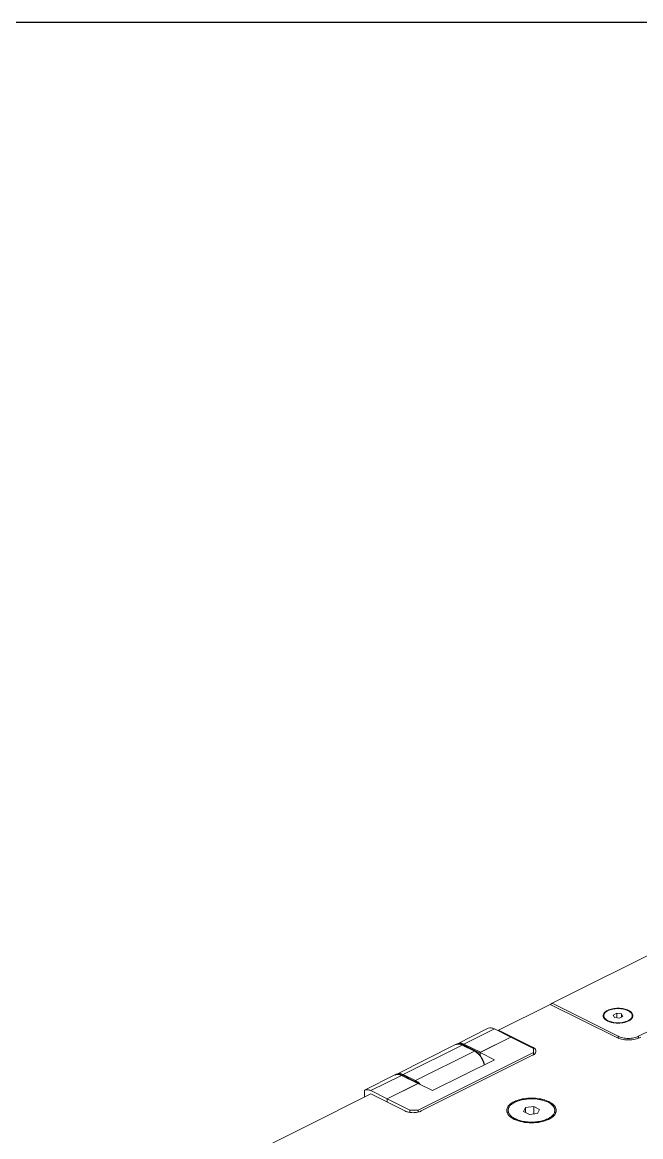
# Model space of a CAD drawing. Header units: millimetres. Extents: x 0 to 9253, y 0 to 2730.
# Drawn here: x 2542 to 2754.3, y 2347.5 to 2730 of the extents above; entities that cross this region are included whole.
import ezdxf

# ---------------------------------------------------------------- set-up
doc = ezdxf.new("R2010")
doc.units = ezdxf.units.MM
doc.layers.get('0').update_dxf_attribs({"lineweight": 13})
doc.layers.add('图框', color=7, linetype='Continuous')

# ---------------------------------------------------------------- blocks, each defined once
blk = doc.blocks.new('A4-H')
at = {"layer": '图框'}
blk.add_lwpolyline([(0, 210.021), (297, 210.021), (297, 0), (0, 0)], close=True, dxfattribs=at)

msp = doc.modelspace()

# ---------------------------------------------------------------- linework, layer by layer
for p, q in [((2723.9, 2393.26), (2865.32, 2463.97)), ((2753.59, 2381.95), (2887.94, 2449.12)), ((2705.51, 2384.07), (2723.19, 2392.91)), ((2745.82, 2381.59), (2723.19, 2392.91)), ((2723.32, 2392.84), (2723.9, 2393.26)), ((2723.9, 2393.26), (2746.52, 2381.95)), ((2741.52, 2388.93), (2741.52, 2388.86)), ((2746.07, 2389.85), (2744.85, 2389.24)), ((2744.85, 2389.24), (2745.3, 2388.41)), ((2745.3, 2388.41), (2746.97, 2388.18)), ((2746.07, 2389.85), (2746.07, 2388.3)), ((2747.75, 2389.63), (2746.07, 2389.85)), ((2746.97, 2388.18), (2748.2, 2388.79)), ((2747.75, 2389.63), (2747.75, 2388.57)), ((2748.2, 2388.79), (2747.75, 2389.63)), ((2751.52, 2388.93), (2751.52, 2388.86)), ((2701.75, 2384.58), (2691.4, 2379.41)), ((2704.1, 2384.5), (2693.63, 2379.27)), ((2701.98, 2384.69), (2701.75, 2384.58)), ((2709.75, 2381.67), (2704.1, 2384.5)), ((2705.51, 2384.07), (2705.29, 2383.9)), ((2705.51, 2384.07), (2717.18, 2378.23)), ((2709.75, 2381.67), (2699.15, 2376.37)), ((2699.29, 2376.44), (2709.75, 2381.67)), ((2709.75, 2381.67), (2717.53, 2377.78)), ((2746.52, 2381.3), (2746.52, 2381.95)), ((2753.59, 2381.3), (2753.59, 2381.95)), ((2690.76, 2379.09), (2670.54, 2368.98)), ((2672.77, 2368.84), (2693, 2378.95)), ((2677.01, 2366.72), (2697.24, 2376.83)), ((2677.93, 2356.57), (2717.53, 2376.37)), ((2693, 2378.95), (2697.24, 2376.83)), ((2693.08, 2378.95), (2697.33, 2376.83)), ((2693.49, 2379.02), (2699.15, 2376.19)), ((2693.63, 2379.27), (2699.29, 2376.44)), ((2699.15, 2375.3), (2699.15, 2376.37)), ((2699.15, 2376.37), (2704.1, 2373.89)), ((2717.18, 2377.96), (2717.18, 2378.23)), ((2717.53, 2375.62), (2717.53, 2377.78)), ((2717.18, 2375.41), (2678.99, 2356.31)), ((2704.1, 2373.89), (2682.88, 2363.29)), ((2669.9, 2368.66), (2659.55, 2363.49)), ((2672.14, 2368.52), (2661.67, 2363.29)), ((2677.79, 2365.69), (2672.14, 2368.52)), ((2677.88, 2365.7), (2672.23, 2368.52)), ((2676.87, 2366.47), (2672.63, 2368.59)), ((2677.01, 2366.72), (2672.77, 2368.84)), ((2677.93, 2365.76), (2667.33, 2360.46)), ((2667.33, 2360.46), (2677.79, 2365.69)), ((2677.93, 2365.76), (2682.88, 2363.29)), ((2571.87, 2317.25), (2661.67, 2362.15)), ((2659.55, 2361.09), (2659.55, 2363.48)), ((2667.33, 2360.46), (2661.67, 2363.29)), ((2673.34, 2356.31), (2661.67, 2362.15)), ((2667.33, 2359.32), (2667.33, 2360.46)), ((2675.11, 2356.57), (2667.33, 2360.46)), ((2675.11, 2355.81), (2675.11, 2356.57)), ((2675.11, 2356.57), (2677.93, 2356.57)), ((2677.93, 2355.94), (2677.93, 2356.57)), ((2708.82, 2355.62), (2708.82, 2356.49)), ((2714.78, 2357.51), (2714.04, 2356.12)), ((2717.57, 2357.89), (2714.78, 2357.51)), ((2714.78, 2357.51), (2714.78, 2355.74)), ((2717.57, 2357.89), (2717.57, 2355.3)), ((2719.61, 2356.86), (2717.57, 2357.89)), ((2718.87, 2355.47), (2719.61, 2356.86)), ((2724.82, 2355.62), (2724.82, 2356.49)), ((2714.04, 2356.12), (2716.08, 2355.1)), ((2716.08, 2355.1), (2718.87, 2355.47)), ((2723.76, 2354.04), (2722.84, 2353.49))]:
    msp.add_line(p, q)
for centre, radius, start, end in [((2742.77, 2388.57), 1.35, 165.2311, 170.2174), ((2742.81, 2388.56), 1.39, 163.9035, 165.2463), ((2742.87, 2388.55), 1.45, 157.9442, 163.8656), ((2742.77, 2388.93), 1.25, 180.0018, 183.3021), ((2744.65, 2390.79), 3.97, 236.8497, 237.4592), ((2745.1, 2391.36), 4.56, 239.7233, 243.4568), ((2745.19, 2386.28), 5.08, 115.8955, 116.5635), ((2745.2, 2386.47), 4.78, 116.5644, 117.029), ((2748.4, 2390.79), 3.97, 302.535, 303.0878), ((2750.16, 2388.54), 1.47, 17.8428, 22.02), ((2750.27, 2388.93), 1.25, 356.6977, 359.998), ((2750.21, 2388.56), 1.41, 16.0976, 17.8255), ((2750.27, 2388.57), 1.36, 9.8013, 16.1227), ((2692.3, 2377.61), 2.01, 116.6087, 126.3127), ((2691.66, 2377.28), 2.03, 105.8883, 116.5232), ((2691.6, 2377.4), 1.89, 105.3903, 116.5576), ((2691.88, 2375.82), 3.59, 63.3772, 69.079), ((2695.42, 2373.19), 4.07, 62.3934, 63.4323), ((2715.97, 2378), 2.86, 303.6195, 306.9996), ((2693.49, 2370.79), 7.17, 37.8279, 41.7142), ((2670.8, 2366.85), 2.02, 106.2513, 116.5209), ((2670.74, 2366.98), 1.87, 111.3205, 116.603), ((2670.75, 2366.96), 1.9, 106.6077, 111.308), ((2671.44, 2367.17), 2.02, 116.6009, 126.4825), ((2674.67, 2362.2), 4.81, 53.3448, 58.0762), ((2674.3, 2361.72), 5.41, 48.9038, 53.3005), ((2674.1, 2361.49), 5.72, 48.2246, 48.9235), ((2673.89, 2361.26), 6.31, 44.7804, 47.9991), ((2673.53, 2360.91), 6.81, 41.2705, 44.7548), ((2711.53, 2357), 3.33, 213.0832, 218.621), ((2714.64, 2361.14), 8.56, 243.4406, 244.6975), ((2718.74, 2361.15), 8.37, 293.054, 296.5437), ((2719.16, 2360.32), 7.44, 296.5436, 300.29), ((2719.03, 2361.09), 8.5, 295.297, 296.559), ((2722.12, 2356.99), 3.33, 321.3706, 326.9214)]:
    msp.add_arc(centre, radius, start, end)
for points, knots in [([(2750.13, 2390.82), (2749.88, 2390.94), (2749.35, 2391.16), (2748.16, 2391.47), (2746.56, 2391.63), (2744.96, 2391.49), (2743.76, 2391.18), (2743.22, 2390.97), (2742.97, 2390.85)], [0, 0, 0, 0, 0.112365, 0.235147, 0.498953, 0.76334, 0.886739, 1, 1, 1, 1]), ([(2743.01, 2390.75), (2743.19, 2390.84), (2743.58, 2391.01), (2744.2, 2391.2), (2744.86, 2391.35), (2745.57, 2391.44), (2746.29, 2391.49), (2747.02, 2391.48), (2747.73, 2391.42), (2748.42, 2391.3), (2749.07, 2391.14), (2749.67, 2390.93), (2750.2, 2390.68), (2750.66, 2390.39), (2751.03, 2390.06), (2751.31, 2389.71), (2751.46, 2389.39), (2751.51, 2389.13), (2751.52, 2389), (2751.52, 2388.93)], [0, 0, 0, 0, 0.06245, 0.129395, 0.20002, 0.273337, 0.348228, 0.423507, 0.497972, 0.570456, 0.63988, 0.705308, 0.766019, 0.821586, 0.871979, 0.917684, 0.959777, 0.980007, 1, 1, 1, 1]), ([(2743.06, 2390.75), (2743.3, 2390.87), (2743.82, 2391.08), (2744.66, 2391.3), (2745.57, 2391.44), (2746.52, 2391.48), (2747.47, 2391.44), (2748.38, 2391.3), (2749.1, 2391.11), (2749.63, 2390.92), (2749.98, 2390.76), (2750.31, 2390.58), (2750.59, 2390.39), (2750.84, 2390.18), (2751.05, 2389.97), (2751.22, 2389.74), (2751.33, 2389.5), (2751.41, 2389.26), (2751.43, 2389.02), (2751.41, 2388.77), (2751.33, 2388.53), (2751.22, 2388.3), (2751.05, 2388.07), (2750.84, 2387.85), (2750.59, 2387.65), (2750.31, 2387.46), (2750.1, 2387.34), (2749.99, 2387.29)], [0, 0, 0, 0, 0.06767, 0.141596, 0.21998, 0.300673, 0.381365, 0.459749, 0.533678, 0.568408, 0.601388, 0.632481, 0.661607, 0.68875, 0.713973, 0.737443, 0.759435, 0.78035, 0.800694, 0.821038, 0.841952, 0.863945, 0.887415, 0.912637, 0.939778, 0.968913, 1, 1, 1, 1]), ([(2742.92, 2390.82), (2742.7, 2390.71), (2742.3, 2390.47), (2741.81, 2390.03), (2741.5, 2389.55), (2741.42, 2389.19), (2741.42, 2389.02)], [0, 0, 0, 0, 0.302569, 0.565477, 0.793427, 1, 1, 1, 1]), ([(2741.42, 2389.02), (2741.42, 2388.93), (2741.43, 2388.82), (2741.46, 2388.71), (2741.47, 2388.69)], [0, 0, 0, 0, 0.74699, 1, 1, 1, 1]), ([(2741.47, 2388.69), (2741.48, 2388.65), (2741.52, 2388.51), (2741.59, 2388.37), (2741.65, 2388.27)], [0, 0, 0, 0, 0.242322, 1, 1, 1, 1]), ([(2741.52, 2388.93), (2741.52, 2389.02), (2741.54, 2389.19), (2741.62, 2389.45), (2741.74, 2389.7), (2741.92, 2389.94), (2742.13, 2390.17), (2742.39, 2390.38), (2742.69, 2390.58), (2742.9, 2390.7), (2743.01, 2390.75)], [0, 0, 0, 0, 0.105005, 0.212309, 0.324205, 0.442477, 0.568498, 0.703191, 0.84707, 1, 1, 1, 1]), ([(2741.66, 2388.27), (2741.61, 2388.37), (2741.55, 2388.56), (2741.52, 2388.76), (2741.52, 2388.86)], [0, 0, 0, 0, 0.507161, 1, 1, 1, 1]), ([(2741.7, 2388.21), (2741.64, 2388.31), (2741.55, 2388.52), (2741.52, 2388.75), (2741.52, 2388.86)], [0, 0, 0, 0, 0.512155, 1, 1, 1, 1]), ([(2742.24, 2387.64), (2742.13, 2387.73), (2741.94, 2387.91), (2741.72, 2388.21), (2741.57, 2388.53), (2741.53, 2388.75), (2741.53, 2388.86)], [0, 0, 0, 0, 0.28254, 0.539541, 0.776052, 1, 1, 1, 1]), ([(2742.8, 2387.43), (2742.7, 2387.48), (2742.52, 2387.6), (2742.28, 2387.79), (2742.07, 2387.99), (2741.9, 2388.2), (2741.76, 2388.42), (2741.67, 2388.64), (2741.62, 2388.87), (2741.62, 2389.1), (2741.66, 2389.33), (2741.77, 2389.64), (2741.96, 2389.93), (2742.22, 2390.2), (2742.45, 2390.39), (2742.73, 2390.57), (2742.92, 2390.68), (2743.02, 2390.73)], [0, 0, 0, 0, 0.075391, 0.146002, 0.211925, 0.273452, 0.331106, 0.38567, 0.438175, 0.489851, 0.542016, 0.595934, 0.71285, 0.777587, 0.846957, 0.921125, 1, 1, 1, 1]), ([(2741.65, 2388.27), (2741.69, 2388.2), (2741.92, 2387.88), (2742.22, 2387.63), (2742.47, 2387.47)], [0, 0, 0, 0, 0.226435, 1, 1, 1, 1]), ([(2742.51, 2387.44), (2742.54, 2387.42), (2742.67, 2387.34), (2742.81, 2387.27), (2742.92, 2387.21)], [0, 0, 0, 0, 0.243039, 1, 1, 1, 1]), ([(2742.92, 2387.21), (2743, 2387.17), (2743.34, 2387.02), (2743.7, 2386.89), (2743.97, 2386.81)], [0, 0, 0, 0, 0.237165, 1, 1, 1, 1]), ([(2749.99, 2387.29), (2749.75, 2387.17), (2749.23, 2386.96), (2748.38, 2386.73), (2747.47, 2386.6), (2746.52, 2386.55), (2745.57, 2386.6), (2744.66, 2386.73), (2743.82, 2386.96), (2743.3, 2387.17), (2743.06, 2387.29)], [0, 0, 0, 0, 0.11253, 0.235465, 0.365814, 0.5, 0.634186, 0.764534, 0.887473, 1, 1, 1, 1]), ([(2749.07, 2386.81), (2749.34, 2386.89), (2749.85, 2387.06), (2750.32, 2387.31), (2750.54, 2387.44)], [0, 0, 0, 0, 0.526137, 1, 1, 1, 1]), ([(2751.62, 2389.02), (2751.62, 2389.19), (2751.55, 2389.55), (2751.24, 2390.03), (2750.75, 2390.47), (2750.35, 2390.71), (2750.13, 2390.82)], [0, 0, 0, 0, 0.206581, 0.434476, 0.697533, 1, 1, 1, 1]), ([(2750.57, 2387.47), (2750.66, 2387.52), (2750.97, 2387.75), (2751.25, 2388.03), (2751.4, 2388.27)], [0, 0, 0, 0, 0.276071, 1, 1, 1, 1]), ([(2751.52, 2388.86), (2751.52, 2388.75), (2751.47, 2388.53), (2751.33, 2388.21), (2751.1, 2387.91), (2750.91, 2387.73), (2750.81, 2387.64)], [0, 0, 0, 0, 0.223975, 0.4605, 0.717504, 1, 1, 1, 1]), ([(2751.52, 2388.86), (2751.52, 2388.75), (2751.49, 2388.52), (2751.4, 2388.31), (2751.35, 2388.21)], [0, 0, 0, 0, 0.487846, 1, 1, 1, 1]), ([(2751.52, 2388.86), (2751.52, 2388.76), (2751.5, 2388.56), (2751.43, 2388.37), (2751.39, 2388.27)], [0, 0, 0, 0, 0.49284, 1, 1, 1, 1]), ([(2751.4, 2388.27), (2751.42, 2388.3), (2751.49, 2388.44), (2751.55, 2388.58), (2751.58, 2388.69)], [0, 0, 0, 0, 0.259309, 1, 1, 1, 1]), ([(2751.58, 2388.69), (2751.59, 2388.71), (2751.61, 2388.82), (2751.62, 2388.93), (2751.62, 2389.02)], [0, 0, 0, 0, 0.253008, 1, 1, 1, 1]), ([(2704.1, 2384.5), (2703.75, 2384.67), (2703.04, 2384.91), (2702.29, 2384.82), (2701.98, 2384.69)], [0, 0, 0, 0, 0.535394, 1, 1, 1, 1]), ([(2743.97, 2386.81), (2744.38, 2386.69), (2745.22, 2386.52), (2746.52, 2386.44), (2747.82, 2386.52), (2748.67, 2386.69), (2749.07, 2386.81)], [0, 0, 0, 0, 0.243533, 0.5, 0.756467, 1, 1, 1, 1]), ([(2691.4, 2379.41), (2691.55, 2379.49), (2691.9, 2379.6), (2692.68, 2379.64), (2693.26, 2379.45), (2693.63, 2379.27)], [0, 0, 0, 0, 0.227653, 0.465867, 1, 1, 1, 1]), ([(2754.3, 2381.59), (2753.69, 2381.29), (2752.28, 2380.85), (2750.06, 2380.64), (2747.83, 2380.85), (2746.43, 2381.29), (2745.82, 2381.59)], [0, 0, 0, 0, 0.23537, 0.5, 0.76463, 1, 1, 1, 1]), ([(2746.52, 2381.95), (2746.77, 2381.82), (2747.3, 2381.61), (2748.47, 2381.3), (2750.06, 2381.15), (2751.64, 2381.3), (2752.82, 2381.61), (2753.35, 2381.82), (2753.59, 2381.95)], [0, 0, 0, 0, 0.112572, 0.235644, 0.5, 0.764356, 0.887428, 1, 1, 1, 1]), ([(2691.1, 2379.22), (2691.25, 2379.26), (2691.55, 2379.31), (2692.02, 2379.28), (2692.51, 2379.16), (2692.83, 2379.03), (2693, 2378.95)], [0, 0, 0, 0, 0.227723, 0.467653, 0.724355, 1, 1, 1, 1]), ([(2693.08, 2378.95), (2692.92, 2379.04), (2692.59, 2379.17), (2692.08, 2379.3), (2691.58, 2379.32), (2691.26, 2379.27), (2691.11, 2379.23)], [0, 0, 0, 0, 0.271542, 0.526805, 0.768259, 1, 1, 1, 1]), ([(2691.81, 2379.32), (2691.86, 2379.33), (2692.07, 2379.36), (2692.28, 2379.36), (2692.44, 2379.34)], [0, 0, 0, 0, 0.24334, 1, 1, 1, 1]), ([(2692.44, 2379.34), (2692.5, 2379.34), (2692.75, 2379.3), (2692.99, 2379.23), (2693.16, 2379.17)], [0, 0, 0, 0, 0.240321, 1, 1, 1, 1]), ([(2693.08, 2378.95), (2693.07, 2378.96), (2693.04, 2378.97), (2693.01, 2378.96), (2693, 2378.95)], [0, 0, 0, 0, 0.463901, 1, 1, 1, 1]), ([(2693.63, 2379.27), (2693.61, 2379.26), (2693.54, 2379.2), (2693.49, 2379.1), (2693.49, 2379.02)], [0, 0, 0, 0, 0.233153, 1, 1, 1, 1]), ([(2697.33, 2376.83), (2697.31, 2376.84), (2697.28, 2376.84), (2697.25, 2376.83), (2697.24, 2376.83)], [0, 0, 0, 0, 0.463901, 1, 1, 1, 1]), ([(2697.3, 2376.79), (2697.58, 2376.65), (2698.13, 2376.28), (2698.61, 2375.82), (2698.84, 2375.56)], [0, 0, 0, 0, 0.478363, 1, 1, 1, 1]), ([(2697.33, 2376.83), (2697.67, 2376.66), (2698.33, 2376.21), (2698.89, 2375.63), (2699.15, 2375.3)], [0, 0, 0, 0, 0.47686, 1, 1, 1, 1]), ([(2699.29, 2376.44), (2699.28, 2376.43), (2699.22, 2376.39), (2699.18, 2376.34), (2699.17, 2376.29)], [0, 0, 0, 0, 0.225089, 1, 1, 1, 1]), ([(2717.18, 2378.23), (2717.22, 2378.21), (2717.38, 2378.13), (2717.53, 2378.03), (2717.64, 2377.96)], [0, 0, 0, 0, 0.260612, 1, 1, 1, 1]), ([(2717.55, 2375.62), (2717.52, 2375.6), (2717.4, 2375.52), (2717.27, 2375.45), (2717.18, 2375.41)], [0, 0, 0, 0, 0.24201, 1, 1, 1, 1]), ([(2717.64, 2377.96), (2717.85, 2377.81), (2718.19, 2377.49), (2718.35, 2377.03), (2718.35, 2376.82)], [0, 0, 0, 0, 0.548862, 1, 1, 1, 1]), ([(2718.35, 2376.82), (2718.35, 2376.62), (2718.2, 2376.18), (2717.88, 2375.86), (2717.68, 2375.72)], [0, 0, 0, 0, 0.453206, 1, 1, 1, 1]), ([(2699.15, 2375.3), (2699.52, 2374.85), (2700.14, 2373.85), (2700.54, 2372.75), (2700.67, 2372.18)], [0, 0, 0, 0, 0.500953, 1, 1, 1, 1]), ([(2699.15, 2375.18), (2699.5, 2374.74), (2700.09, 2373.77), (2700.47, 2372.69), (2700.6, 2372.15)], [0, 0, 0, 0, 0.501537, 1, 1, 1, 1]), ([(2672.14, 2368.52), (2671.82, 2368.68), (2671.18, 2368.9), (2670.5, 2368.87), (2670.2, 2368.78)], [0, 0, 0, 0, 0.533273, 1, 1, 1, 1]), ([(2672.23, 2368.52), (2671.9, 2368.68), (2671.25, 2368.91), (2670.55, 2368.88), (2670.24, 2368.79)], [0, 0, 0, 0, 0.527526, 1, 1, 1, 1]), ([(2672.77, 2368.84), (2672.58, 2368.93), (2672.19, 2369.09), (2671.6, 2369.2), (2671.04, 2369.17), (2670.69, 2369.06), (2670.54, 2368.98)], [0, 0, 0, 0, 0.279206, 0.535337, 0.772884, 1, 1, 1, 1]), ([(2671.65, 2368.91), (2671.52, 2368.92), (2671.27, 2368.94), (2671.02, 2368.9), (2670.9, 2368.88)], [0, 0, 0, 0, 0.511367, 1, 1, 1, 1]), ([(2671.97, 2368.84), (2671.94, 2368.85), (2671.83, 2368.88), (2671.73, 2368.9), (2671.65, 2368.91)], [0, 0, 0, 0, 0.254691, 1, 1, 1, 1]), ([(2672.63, 2368.59), (2672.58, 2368.62), (2672.36, 2368.72), (2672.14, 2368.8), (2671.97, 2368.84)], [0, 0, 0, 0, 0.259301, 1, 1, 1, 1]), ([(2672.14, 2368.52), (2672.14, 2368.52), (2672.17, 2368.53), (2672.21, 2368.53), (2672.23, 2368.52)], [0, 0, 0, 0, 0.281659, 1, 1, 1, 1]), ([(2672.63, 2368.59), (2672.63, 2368.64), (2672.66, 2368.72), (2672.71, 2368.8), (2672.75, 2368.83), (2672.77, 2368.84)], [0, 0, 0, 0, 0.509738, 0.769361, 1, 1, 1, 1]), ([(2676.87, 2366.47), (2676.87, 2366.52), (2676.9, 2366.6), (2676.96, 2366.68), (2676.99, 2366.71), (2677.01, 2366.72)], [0, 0, 0, 0, 0.509738, 0.769361, 1, 1, 1, 1]), ([(2677.21, 2366.28), (2677.18, 2366.3), (2677.07, 2366.37), (2676.96, 2366.43), (2676.87, 2366.47)], [0, 0, 0, 0, 0.254571, 1, 1, 1, 1]), ([(2677.7, 2366.29), (2677.65, 2366.33), (2677.43, 2366.49), (2677.19, 2366.63), (2677.01, 2366.72)], [0, 0, 0, 0, 0.258552, 1, 1, 1, 1]), ([(2678.11, 2365.95), (2678.08, 2365.98), (2677.95, 2366.1), (2677.81, 2366.21), (2677.7, 2366.29)], [0, 0, 0, 0, 0.254184, 1, 1, 1, 1]), ([(2677.88, 2365.7), (2677.86, 2365.71), (2677.83, 2365.71), (2677.8, 2365.69), (2677.79, 2365.69)], [0, 0, 0, 0, 0.718341, 1, 1, 1, 1]), ([(2661.67, 2363.29), (2661.32, 2363.46), (2660.62, 2363.7), (2659.86, 2363.61), (2659.55, 2363.48)], [0, 0, 0, 0, 0.535394, 1, 1, 1, 1]), ([(2724.82, 2356.49), (2724.82, 2356.59), (2724.81, 2356.79), (2724.74, 2357.08), (2724.63, 2357.37), (2724.43, 2357.76), (2724.05, 2358.24), (2723.47, 2358.75), (2722.74, 2359.21), (2721.88, 2359.61), (2720.92, 2359.94), (2719.87, 2360.2), (2718.76, 2360.39), (2717.61, 2360.49), (2716.43, 2360.5), (2715.27, 2360.43), (2714.14, 2360.27), (2713.07, 2360.04), (2712.08, 2359.73), (2711.46, 2359.46), (2711.17, 2359.32)], [0, 0, 0, 0, 0.019028, 0.03836, 0.058281, 0.079038, 0.123761, 0.173663, 0.229126, 0.290011, 0.355806, 0.425721, 0.498772, 0.573841, 0.64973, 0.725207, 0.799061, 0.870138, 0.937407, 1, 1, 1, 1]), ([(2711.84, 2359.93), (2712.61, 2360.21), (2714.27, 2360.61), (2716.84, 2360.81), (2719.41, 2360.61), (2721.74, 2360.04), (2723.4, 2359.25), (2724.4, 2358.46), (2724.92, 2357.84), (2725.25, 2357.18), (2725.36, 2356.49), (2725.25, 2355.8), (2725.04, 2355.38), (2724.91, 2355.18)], [0, 0, 0, 0, 0.146216, 0.30356, 0.460877, 0.606825, 0.732297, 0.785984, 0.833734, 0.876681, 0.916868, 0.957054, 1, 1, 1, 1]), ([(2708.74, 2355.18), (2708.52, 2355.52), (2708.29, 2356.11), (2708.34, 2356.92), (2708.62, 2357.74), (2709.44, 2358.7), (2710.31, 2359.25), (2710.81, 2359.5)], [0, 0, 0, 0, 0.222511, 0.329334, 0.440308, 0.692119, 1, 1, 1, 1]), ([(2708.82, 2356.49), (2708.82, 2356.62), (2708.85, 2356.89), (2708.97, 2357.28), (2709.16, 2357.67), (2709.43, 2358.04), (2709.77, 2358.39), (2710.18, 2358.73), (2710.65, 2359.04), (2710.99, 2359.23), (2711.17, 2359.32)], [0, 0, 0, 0, 0.102073, 0.207011, 0.317357, 0.435115, 0.561666, 0.697843, 0.844024, 1, 1, 1, 1]), ([(2710.74, 2353.89), (2710.45, 2354.06), (2710.05, 2354.34), (2709.59, 2354.77), (2709.32, 2355.09), (2709.1, 2355.43), (2708.94, 2355.78), (2708.85, 2356.13), (2708.82, 2356.37), (2708.82, 2356.49)], [0, 0, 0, 0, 0.296488, 0.431162, 0.557233, 0.675592, 0.787581, 0.894991, 1, 1, 1, 1]), ([(2710.81, 2359.5), (2710.89, 2359.54), (2711.23, 2359.7), (2711.58, 2359.84), (2711.84, 2359.93)], [0, 0, 0, 0, 0.241403, 1, 1, 1, 1]), ([(2722.91, 2353.89), (2723.2, 2354.06), (2723.6, 2354.34), (2724.06, 2354.77), (2724.33, 2355.09), (2724.55, 2355.43), (2724.71, 2355.78), (2724.8, 2356.13), (2724.82, 2356.37), (2724.82, 2356.49)], [0, 0, 0, 0, 0.296511, 0.431162, 0.557225, 0.675583, 0.787573, 0.894986, 1, 1, 1, 1]), ([(2678.99, 2356.31), (2678.59, 2356.11), (2677.65, 2355.82), (2676.17, 2355.68), (2674.68, 2355.82), (2673.75, 2356.11), (2673.34, 2356.31)], [0, 0, 0, 0, 0.23537, 0.5, 0.76463, 1, 1, 1, 1]), ([(2709.88, 2354.04), (2709.79, 2354.1), (2709.44, 2354.36), (2709.13, 2354.67), (2708.93, 2354.92)], [0, 0, 0, 0, 0.266975, 1, 1, 1, 1]), ([(2710.81, 2353.49), (2710.73, 2353.53), (2710.41, 2353.69), (2710.1, 2353.88), (2709.88, 2354.04)], [0, 0, 0, 0, 0.260508, 1, 1, 1, 1]), ([(2711.63, 2353.45), (2711.55, 2353.48), (2711.25, 2353.62), (2710.95, 2353.77), (2710.74, 2353.89)], [0, 0, 0, 0, 0.258824, 1, 1, 1, 1]), ([(2722.67, 2353.4), (2721.81, 2353), (2719.88, 2352.42), (2716.82, 2352.15), (2713.77, 2352.42), (2711.84, 2353), (2710.98, 2353.4)], [0, 0, 0, 0, 0.236467, 0.500023, 0.763622, 1, 1, 1, 1]), ([(2713.19, 2352.93), (2712.92, 2353), (2712.39, 2353.15), (2711.88, 2353.34), (2711.63, 2353.45)], [0, 0, 0, 0, 0.513274, 1, 1, 1, 1]), ([(2720.46, 2352.93), (2719.88, 2352.78), (2718.67, 2352.56), (2716.82, 2352.45), (2714.98, 2352.56), (2713.77, 2352.78), (2713.19, 2352.93)], [0, 0, 0, 0, 0.244768, 0.5, 0.755232, 1, 1, 1, 1]), ([(2722.02, 2353.45), (2721.77, 2353.34), (2721.26, 2353.15), (2720.73, 2353), (2720.46, 2352.93)], [0, 0, 0, 0, 0.486819, 1, 1, 1, 1]), ([(2724.72, 2354.92), (2724.66, 2354.84), (2724.37, 2354.51), (2724.04, 2354.23), (2723.76, 2354.04)], [0, 0, 0, 0, 0.233845, 1, 1, 1, 1])]:
    msp.add_open_spline(points, degree=3, knots=knots)
msp.add_open_spline([(2699.17, 2376.29), (2699.15, 2376.26), (2699.15, 2376.23), (2699.15, 2376.19)], degree=3)

# ---------------------------------------------------------------- block references
at = {"layer": '图框', "xscale": 12.99875220090572, "yscale": 12.99875220090572, "zscale": 12.99875220090572}
msp.add_blockref('A4-H', (0, 0), dxfattribs=at)

doc.saveas('drawing.dxf')
